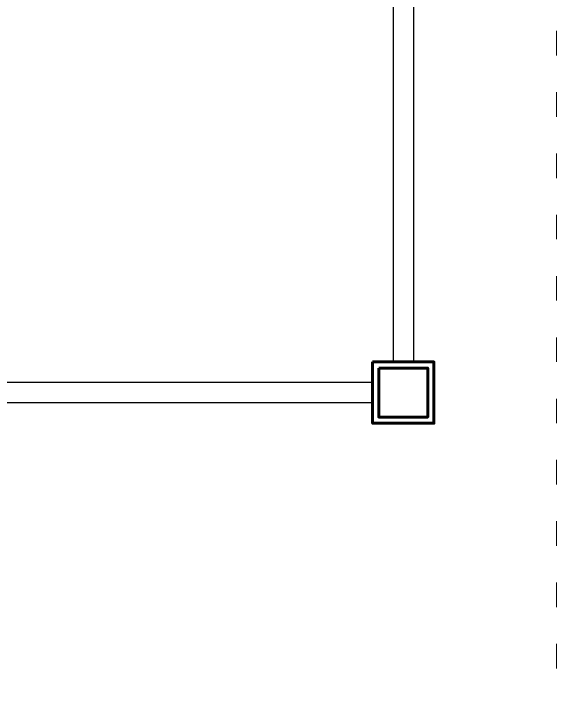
# Model space of a CAD drawing. Header units: metres. Extents: x 78 to 178, y -74 to 157.
# Drawn here: x 145.649 to 148.308, y 73.838 to 77.166 of the extents above; entities that cross this region are included whole.
import ezdxf

# ---------------------------------------------------------------- set-up
doc = ezdxf.new("R2010")
doc.units = ezdxf.units.M
doc.linetypes.add('ACAD_ISO03W100', pattern=[30, 12, -18])
for name, color, linetype, lineweight in [('Barandal', 138, 'Continuous', 30), ('Estructura', 1, 'Continuous', 60), ('proyecciones', 250, 'Continuous', 9)]:
    doc.layers.add(name, color=color, linetype=linetype, lineweight=lineweight)

msp = doc.modelspace()

# ---------------------------------------------------------------- linework, layer by layer
at = {"layer": 'Barandal'}
for p, q in [((147.50784, 90.16091), (147.50784, 75.46091)), ((147.60784, 90.16091), (147.60784, 75.46091)), ((147.40784, 75.36091), (132.70784, 75.36091)), ((147.40784, 75.26091), (132.70784, 75.26091))]:
    msp.add_line(p, q, dxfattribs=at)
at = {"layer": 'Estructura'}
for points in [[(147.40784, 75.46091), (147.40784, 75.16091), (147.70784, 75.16091), (147.70784, 75.46091)], [(147.43784, 75.43091), (147.43784, 75.19091), (147.67784, 75.19091), (147.67784, 75.43091)]]:
    msp.add_lwpolyline(points, close=True, dxfattribs=at)
at = {"layer": 'proyecciones', "linetype": 'ACAD_ISO03W100', "ltscale": 0.01}
msp.add_line((148.30784, 72.16091), (148.30784, 93.31091), dxfattribs=at)

doc.saveas('drawing.dxf')
